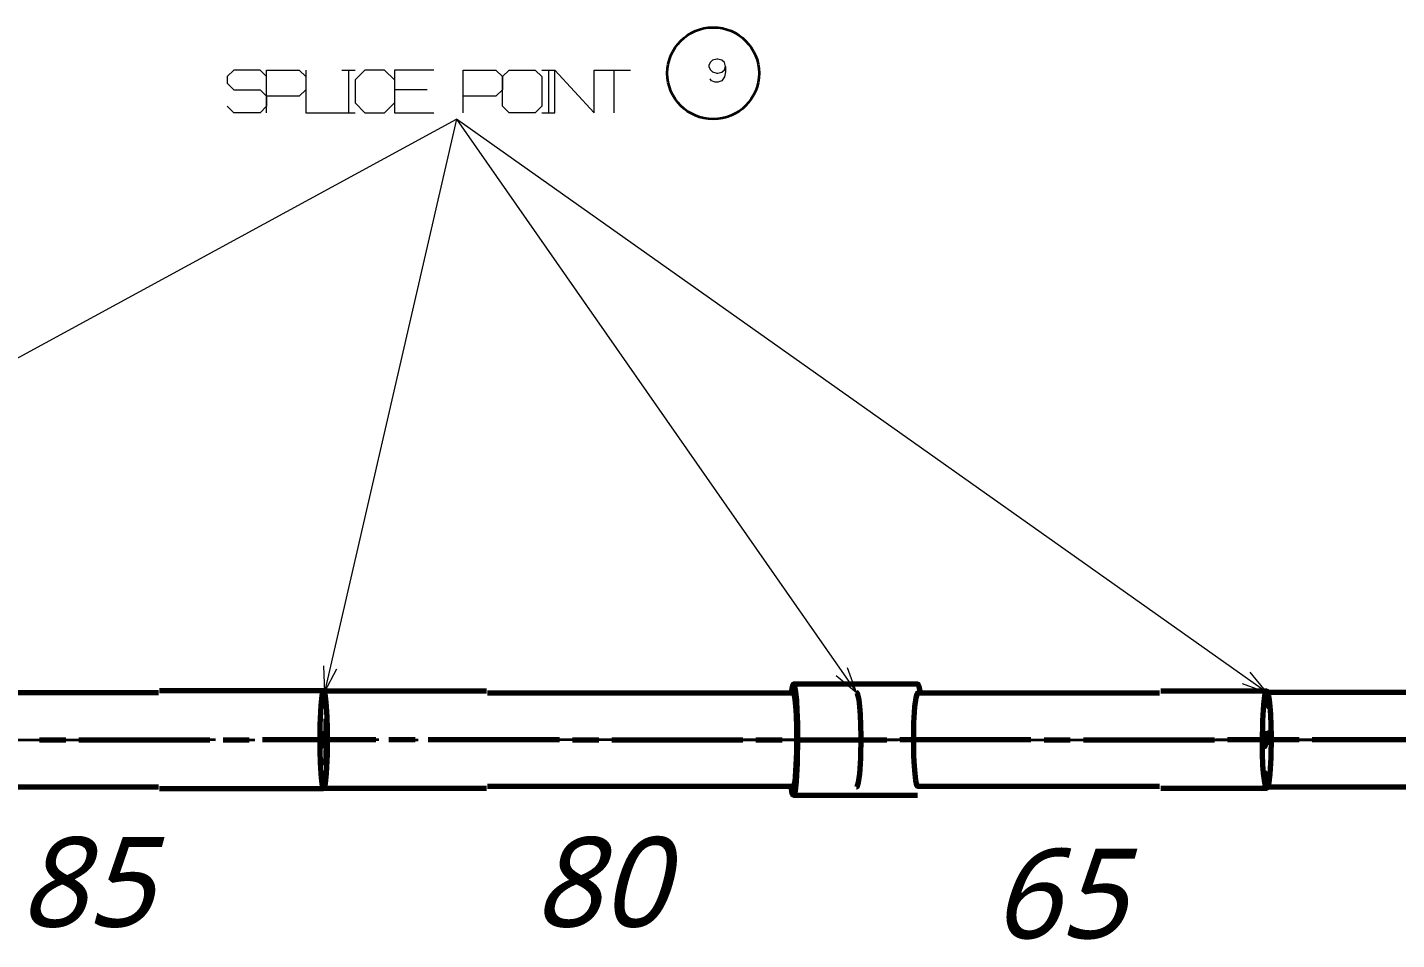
# Model space of a CAD drawing. Header units: millimetres. Extents: x 0 to 174, y 0 to 33.
# Drawn here: x 36.929 to 41.042, y 8.319 to 11.058 of the extents above; entities that cross this region are included whole.
import ezdxf

# ---------------------------------------------------------------- set-up
doc = ezdxf.new("R2010")
doc.units = ezdxf.units.MM
doc.layers.add('PDF_Geomertry', color=7, linetype='Continuous', true_color=0x405f80)
doc.layers.add('PDF_Text', color=7, linetype='Continuous')
doc.styles.add('PDF Lucida Handwriting Italic', font='')
doc.styles.get('PDF Lucida Handwriting Italic').set_extended_font_data('Lucida Handwriting', italic=True)

msp = doc.modelspace()

# ---------------------------------------------------------------- linework, layer by layer
at = {"layer": 'PDF_Geomertry', "color": 18, "lineweight": 13, "true_color": 0x260000}
msp.add_lwpolyline([(39.0263, 10.9404), (39.0229, 10.9526), (39.0151, 10.9593), (39.0029, 10.9626), (38.9996, 10.9626), (38.9874, 10.9593), (38.9796, 10.9526), (38.9763, 10.9438), (38.9763, 10.9404), (38.9796, 10.9315), (38.9874, 10.9249), (38.9996, 10.9204), (39.0029, 10.9204), (39.0151, 10.9238), (39.0229, 10.9304), (39.0263, 10.9404), (39.0263, 10.9249), (39.0229, 10.9093), (39.0151, 10.8971), (39.0029, 10.8938), (38.9951, 10.8938), (38.984, 10.8971), (38.9796, 10.9038)], dxfattribs=at)
at = {"layer": 'PDF_Geomertry', "color": 7, "lineweight": 13}
for points in [[(37.6478, 10.9101), (37.6281, 10.9299), (37.5493, 10.9299), (37.5296, 10.9101), (37.5296, 10.8904), (37.5493, 10.8707), (37.6281, 10.8707), (37.6478, 10.8511), (37.6478, 10.8215), (37.6281, 10.8018), (37.5493, 10.8018), (37.5296, 10.8215)], [(37.6478, 10.8018), (37.6478, 10.9299), (37.7461, 10.9299), (37.7658, 10.9101), (37.7658, 10.8707), (37.7461, 10.8511), (37.6478, 10.8511)], [(37.7658, 10.9299), (37.7658, 10.8018), (37.874, 10.8018), (37.9135, 10.8018)], [(37.874, 10.9299), (37.9135, 10.9299)], [(37.8938, 10.9299), (37.8938, 10.8018)], [(38.0315, 10.9003), (38.0021, 10.9299), (37.9431, 10.9299), (37.9135, 10.9003), (37.9135, 10.8314), (37.9431, 10.8018), (38.0021, 10.8018), (38.0315, 10.8314)], [(38.1497, 10.9299), (38.0315, 10.9299), (38.0315, 10.8018), (38.1497, 10.8018)], [(38.2383, 10.8018), (38.2383, 10.9299), (38.3367, 10.9299), (38.3564, 10.9101), (38.3564, 10.8707), (38.3367, 10.8511), (38.2383, 10.8511)], [(38.4744, 10.9299), (38.5139, 10.9299)], [(38.4744, 10.8018), (38.5139, 10.8018), (38.5139, 10.9299), (38.6319, 10.8018), (38.6319, 10.9299), (38.7403, 10.9299)], [(38.4942, 10.9299), (38.4942, 10.8018)], [(38.691, 10.9299), (38.691, 10.8018)], [(38.13, 10.8707), (38.0315, 10.8707)], [(35.0129, 9.0386), (38.2186, 10.7822), (39.4192, 9.0608)], [(40.6522, 9.061), (38.2186, 10.7822), (37.8217, 9.0619)], [(37.8189, 9.1407), (37.8217, 9.0619), (37.8586, 9.1315)], [(39.3589, 9.1115), (39.4192, 9.0608), (39.3924, 9.1349)], [(40.5783, 9.0883), (40.6522, 9.061), (40.6019, 9.1215)]]:
    msp.add_lwpolyline(points, dxfattribs=at)
msp.add_lwpolyline([(38.3761, 10.9299), (38.4549, 10.9299), (38.4744, 10.9101), (38.4744, 10.8215), (38.4549, 10.8018), (38.3761, 10.8018), (38.3564, 10.8215), (38.3564, 10.9101), (38.3761, 10.9299)], close=True, dxfattribs=at)
at = {"layer": 'PDF_Geomertry', "lineweight": 70}
for points in [[(37.3235, 9.0603), (36.3761, 9.0603), (36.3758, 9.0603), (36.3756, 9.0601), (36.3751, 9.0597), (36.374, 9.0575), (36.3717, 9.046), (36.3686, 9.0147), (36.3663, 8.9561), (36.3664, 8.8799), (36.3675, 8.8447), (36.3692, 8.8153), (36.3711, 8.7963), (36.3732, 8.7838), (36.3746, 8.7796), (36.3761, 8.7782), (37.3235, 8.7782)], [(37.8207, 8.7739), (37.8201, 8.7729), (37.8197, 8.7725), (37.8194, 8.7724), (37.8192, 8.7724), (37.819, 8.7724), (37.8187, 8.7725), (37.8185, 8.7726), (37.8179, 8.7733), (37.8172, 8.7747), (37.8157, 8.7807), (37.8135, 8.7957), (37.8115, 8.8174), (37.8099, 8.8493), (37.8089, 8.8861), (37.8092, 8.9636), (37.8115, 9.0215), (37.8147, 9.0521), (37.8171, 9.0635), (37.8182, 9.0656), (37.8187, 9.0661), (37.8189, 9.0661), (37.8192, 9.0663), (37.3265, 9.0663)], [(37.8207, 9.0646), (37.82, 9.0658), (37.8196, 9.0661), (37.8192, 9.0663)], [(38.3081, 9.0646), (37.8192, 9.0646), (37.8201, 9.064), (37.8213, 9.0621), (37.8229, 9.0558), (37.825, 9.0406), (37.8269, 9.0189), (37.8286, 8.9874), (37.8296, 8.9508), (37.8293, 8.8747), (37.8268, 8.8178), (37.8238, 8.7878), (37.8213, 8.7765), (37.8201, 8.7744), (37.8197, 8.774), (37.8194, 8.7739), (37.8192, 8.7739), (38.3081, 8.7739)], [(38.3111, 8.7797), (39.2303, 8.7797), (39.2306, 8.7799), (39.2308, 8.78), (39.2313, 8.7804), (39.2324, 8.7825), (39.2349, 8.794), (39.2378, 8.8246), (39.2401, 8.8821), (39.2401, 8.9571), (39.239, 8.9918), (39.2374, 9.0211), (39.2354, 9.0401), (39.2332, 9.0528), (39.2318, 9.0572), (39.2303, 9.0587), (38.3111, 9.0587)], [(39.6114, 9.0587), (39.6074, 9.0793), (39.6056, 9.084), (39.6043, 9.0857), (39.6031, 9.0862), (39.3926, 9.0862), (39.2303, 9.0862), (39.2314, 9.0856), (39.2325, 9.0835), (39.2347, 9.0751), (39.2368, 9.0615), (39.239, 9.0372), (39.2407, 9.0067), (39.2421, 8.9682), (39.2425, 8.9265), (39.2414, 8.8483), (39.2383, 8.7936), (39.2351, 8.7654), (39.2325, 8.7549), (39.2314, 8.7528), (39.2308, 8.7524), (39.2306, 8.7522), (39.2303, 8.7522), (39.23, 8.7522), (39.2299, 8.7524), (39.2293, 8.7528), (39.2278, 8.7557), (39.2256, 8.765), (39.2236, 8.7797)], [(39.2303, 9.0862), (39.23, 9.0862), (39.2299, 9.0861), (39.2293, 9.0857), (39.2282, 9.0838), (39.2256, 9.0732), (39.2236, 9.0587)], [(39.42, 8.7774), (39.4203, 8.7775), (39.4208, 8.7776), (39.4214, 8.7782), (39.4228, 8.7804), (39.4257, 8.791), (39.4292, 8.8167), (39.4322, 8.8639), (39.4332, 8.9288), (39.4326, 8.9626), (39.4313, 8.9939), (39.4294, 9.0189), (39.4271, 9.0389), (39.425, 9.0507), (39.4228, 9.0581), (39.4214, 9.0604), (39.42, 9.0611)], [(40.3297, 9.0587), (39.6031, 9.0587), (39.6028, 9.0587), (39.6021, 9.0585), (39.6015, 9.0579), (39.6003, 9.0557), (39.5975, 9.0449), (39.594, 9.0183), (39.5911, 8.97), (39.5903, 8.9043), (39.591, 8.8707), (39.5925, 8.8401), (39.5944, 8.8165), (39.5967, 8.7979), (39.5988, 8.7878), (39.601, 8.7817), (39.6031, 8.7797), (40.3297, 8.7797)], [(40.6546, 8.7774), (40.654, 8.776), (40.6528, 8.7743), (40.6522, 8.774), (40.6519, 8.7739), (40.6517, 8.7739), (40.6514, 8.7739), (40.6511, 8.774), (40.6504, 8.7746), (40.6489, 8.7772), (40.6465, 8.7851), (40.6444, 8.7975), (40.6422, 8.8183), (40.6403, 8.8442), (40.639, 8.8764), (40.6385, 8.9111), (40.6396, 8.9772), (40.6426, 9.025), (40.6461, 9.051), (40.649, 9.0615), (40.6503, 9.0638), (40.6508, 9.0643), (40.6514, 9.0646), (40.6518, 9.0646), (40.3335, 9.0646)], [(40.6547, 9.061), (40.6532, 9.0638), (40.6525, 9.0644), (40.6518, 9.0646)], [(41.3135, 9.0611), (40.6518, 9.0611), (40.6531, 9.0604), (40.6544, 9.0581), (40.6567, 9.0507), (40.6589, 9.0389), (40.6611, 9.0189), (40.6631, 8.9939), (40.6643, 8.9626), (40.665, 8.9288), (40.6639, 8.8639), (40.6608, 8.8167), (40.6574, 8.791), (40.6544, 8.7804), (40.6532, 8.7782), (40.6526, 8.7776), (40.6521, 8.7775), (40.6518, 8.7774), (41.3135, 8.7774)], [(37.8143, 9.0175), (37.815, 9.0231), (37.8172, 9.0357), (37.8183, 9.0379), (37.8187, 9.0385), (37.8189, 9.0386), (37.8192, 9.0386), (37.8189, 9.0386), (37.8187, 9.0385), (37.8183, 9.0379), (37.8172, 9.0357), (37.815, 9.0231), (37.8144, 9.0183)], [(37.8238, 9.0192), (37.8215, 9.0325), (37.8204, 9.036), (37.8192, 9.0371), (37.8204, 9.036), (37.8215, 9.0325), (37.8238, 9.0189)], [(37.8228, 9.0194), (37.8211, 9.0282), (37.8201, 9.0304), (37.8192, 9.0311), (37.8201, 9.0304), (37.8211, 9.0281), (37.8229, 9.0186)], [(40.6518, 9.0311), (40.6515, 9.0311), (40.6513, 9.031), (40.6507, 9.0306), (40.6496, 9.0286), (40.6472, 9.0194), (40.6468, 9.0175)], [(40.656, 9.0176), (40.6539, 9.0251), (40.6528, 9.0269), (40.6518, 9.0276)], [(37.8256, 8.8492), (37.8274, 8.9049), (37.8265, 8.9692), (37.8264, 8.9733)], [(37.8257, 8.8428), (37.8276, 8.8982), (37.8271, 8.9672), (37.8265, 8.9817)], [(37.8107, 8.9386), (37.8106, 8.9188), (37.8107, 8.899)], [(37.8107, 8.9385), (37.8106, 8.9189), (37.8107, 8.8992)], [(37.8111, 8.9315), (37.811, 8.9151), (37.8111, 8.8989)], [(37.8114, 8.899), (37.8119, 8.8989), (37.8132, 8.8992), (37.8142, 8.9001), (37.8149, 8.9015), (37.8151, 8.9036), (37.8151, 8.9335), (37.8147, 8.9363), (37.8126, 8.9381)], [(37.8262, 8.9339), (37.8256, 8.936), (37.8249, 8.9376), (37.8239, 8.9386), (37.8226, 8.9389), (37.8215, 8.9386), (37.8204, 8.9378), (37.8196, 8.9354), (37.8206, 8.9313), (37.8274, 8.9104)], [(37.8278, 8.9044), (37.8278, 8.92), (37.8278, 8.9356)], [(40.6411, 8.9386), (40.6411, 8.9353), (40.641, 8.9319)], [(40.6414, 8.9025), (40.6422, 8.9001), (40.6432, 8.8992), (40.6446, 8.8989), (40.6458, 8.8992), (40.6468, 8.9001), (40.6474, 8.9015), (40.6476, 8.9036), (40.6476, 8.9335), (40.6472, 8.9363), (40.6467, 8.9371), (40.645, 8.9382)], [(40.6417, 8.9386), (40.6415, 8.9204), (40.6417, 8.9022)], [(40.6417, 8.9385), (40.6415, 8.9204), (40.6417, 8.9024)], [(40.6604, 8.929), (40.6589, 8.9339), (40.6582, 8.936), (40.6574, 8.9376), (40.6565, 8.9386), (40.6551, 8.9389), (40.654, 8.9386), (40.6531, 8.9378), (40.6521, 8.9354), (40.6531, 8.9313), (40.6613, 8.9062)], [(40.6618, 8.929), (40.6618, 8.9313), (40.6618, 8.9333)], [(40.6624, 8.9039), (40.6624, 8.9224), (40.6622, 8.9408)], [(40.6624, 8.9078), (40.6624, 8.9186), (40.6624, 8.9293)], [(37.8144, 8.8199), (37.8167, 8.805), (37.8179, 8.8011), (37.8192, 8.7999), (37.8179, 8.8011), (37.8167, 8.805), (37.8144, 8.8201)], [(37.8231, 8.8208), (37.8229, 8.82), (37.8211, 8.8103), (37.8201, 8.8081), (37.8196, 8.8075), (37.8194, 8.8074), (37.8192, 8.8074), (37.8194, 8.8074), (37.8196, 8.8075), (37.8201, 8.8081), (37.8211, 8.8103), (37.8231, 8.8204), (37.8232, 8.8218)], [(37.824, 8.8211), (37.8235, 8.8168), (37.8211, 8.8043), (37.8201, 8.8021), (37.8196, 8.8017), (37.8194, 8.8015), (37.8192, 8.8014), (37.8194, 8.8015), (37.8196, 8.8017), (37.8201, 8.8021), (37.8211, 8.8043), (37.8235, 8.8167), (37.8239, 8.8208)], [(40.6468, 8.821), (40.6492, 8.8108), (40.6504, 8.8082), (40.6518, 8.8074)], [(40.6518, 8.8108), (40.6519, 8.8108), (40.6522, 8.811), (40.6528, 8.8114), (40.6539, 8.8133), (40.656, 8.8207), (40.656, 8.821)], [(37.3265, 8.7724), (37.8192, 8.7724)], [(40.3335, 8.7739), (40.6518, 8.7739)], [(39.2303, 8.7522), (39.3926, 8.7522), (39.6031, 8.7522)]]:
    msp.add_lwpolyline(points, dxfattribs=at)
for points in [[(37.8151, 9.0176), (37.8153, 9.0193), (37.8174, 9.0297), (37.8183, 9.0321), (37.8187, 9.0325), (37.8189, 9.0326), (37.8192, 9.0328), (37.8189, 9.0326), (37.8187, 9.0325), (37.8183, 9.0321), (37.8174, 9.0297), (37.8153, 9.0193)], [(40.6458, 9.0175), (40.6469, 9.0246), (40.6496, 9.0346), (40.6507, 9.0365), (40.6513, 9.0369), (40.6515, 9.0371), (40.6518, 9.0371), (40.6515, 9.0371), (40.6513, 9.0369), (40.6507, 9.0365), (40.6496, 9.0346), (40.6469, 9.0246)], [(40.6518, 9.0336), (40.6532, 9.0325), (40.6546, 9.0294), (40.6572, 9.0175), (40.6546, 9.0294), (40.6532, 9.0325)], [(37.8192, 8.8058), (37.8181, 8.8067), (37.8171, 8.8096), (37.8151, 8.821), (37.8171, 8.8096), (37.8181, 8.8067)], [(40.6518, 8.8014), (40.6501, 8.8026), (40.6486, 8.8064), (40.6458, 8.821), (40.6486, 8.8064), (40.6501, 8.8026)], [(40.6572, 8.821), (40.6565, 8.8174), (40.6539, 8.8074), (40.6528, 8.8056), (40.6522, 8.8051), (40.6519, 8.805), (40.6518, 8.805), (40.6519, 8.805), (40.6522, 8.8051), (40.6528, 8.8056), (40.6539, 8.8074), (40.6565, 8.8174)]]:
    msp.add_lwpolyline(points, close=True, dxfattribs=at)
at = {"layer": 'PDF_Geomertry', "color": 18, "lineweight": 35, "true_color": 0x260000}
for points in [[(36.8378, 8.9193), (37.2315, 8.9193)], [(37.494, 8.9193), (37.1775, 8.9193)], [(37.2708, 8.9193), (37.3496, 8.9193)], [(37.3889, 8.9193), (37.4746, 8.9193)], [(37.5335, 8.9193), (37.6122, 8.9193)], [(37.6515, 8.9193), (37.9681, 8.9193)], [(37.9849, 8.9193), (37.6701, 8.9193)], [(38.0243, 8.9193), (38.1031, 8.9193)], [(38.1424, 8.9193), (38.4572, 8.9193)], [(38.2204, 8.9193), (38.1599, 8.9193)], [(38.3385, 8.9193), (38.2599, 8.9193)], [(38.7717, 8.9193), (38.3779, 8.9193)], [(38.811, 8.9193), (38.8897, 8.9193)], [(38.929, 8.9193), (39.3228, 8.9193)], [(39.2328, 8.9193), (39.0781, 8.9193)], [(39.419, 8.9193), (39.2344, 8.9193)], [(39.3513, 8.9193), (39.2725, 8.9193), (39.2394, 8.9193)], [(39.2721, 8.9193), (39.3508, 8.9193)], [(39.3622, 8.9193), (39.4408, 8.9193)], [(39.3901, 8.9193), (39.5449, 8.9193)], [(39.7843, 8.9193), (39.3906, 8.9193)], [(39.4585, 8.9193), (39.5372, 8.9193)], [(39.4803, 8.9193), (39.5408, 8.9193)], [(39.5765, 8.9193), (39.7611, 8.9193)], [(39.8236, 8.9193), (39.9024, 8.9193)], [(39.9418, 8.9193), (40.3354, 8.9193)], [(40.4139, 8.9193), (40.1793, 8.9193)], [(40.3749, 8.9193), (40.4867, 8.9193)], [(40.4532, 8.9193), (40.5319, 8.9193)], [(40.9039, 8.9193), (40.4976, 8.9193)], [(40.5714, 8.9193), (40.806, 8.9193)], [(40.9432, 8.9193), (41.0219, 8.9193)]]:
    msp.add_lwpolyline(points, dxfattribs=at)
at = {"layer": 'PDF_Geomertry', "color": 3, "lineweight": 70}
for points in [[(36.966, 8.9193), (37.0447, 8.9193)], [(37.0842, 8.9193), (37.4778, 8.9193)], [(37.5172, 8.9193), (37.596, 8.9193)], [(37.976, 8.9193), (37.8192, 8.9193), (37.6353, 8.9193)], [(38.094, 8.9193), (38.0153, 8.9193)], [(38.5271, 8.9193), (38.1335, 8.9193)], [(38.5665, 8.9193), (38.6453, 8.9193)], [(38.6846, 8.9193), (39.0783, 8.9193)], [(39.1176, 8.9193), (39.1964, 8.9193)], [(39.2358, 8.9193), (39.3926, 8.9193), (39.4317, 8.9193), (39.5104, 8.9193)], [(39.9435, 8.9193), (39.5497, 8.9193)], [(39.9828, 8.9193), (40.0615, 8.9193)], [(40.1008, 8.9193), (40.4946, 8.9193)], [(40.7487, 8.9193), (40.67, 8.9193), (40.6518, 8.9193), (40.534, 8.9193)], [(41.1818, 8.9193), (40.7881, 8.9193)]]:
    msp.add_lwpolyline(points, dxfattribs=at)
at = {"layer": 'PDF_Geomertry', "color": 18, "lineweight": 35, "true_color": 0x260000}
msp.add_circle((38.9892, 10.9201), 0.1378, dxfattribs=at)

# ---------------------------------------------------------------- texts
at = {"layer": 'PDF_Text', "char_height": 0.26906, "attachment_point": 7, "style": 'PDF Lucida Handwriting Italic'}
for s, insert in [('85', (36.9058, 8.3539)), ('80', (38.4496, 8.3539)), ('65', (39.8276, 8.319))]:
    msp.add_mtext(s, dxfattribs=dict(at, insert=insert))

doc.saveas('drawing.dxf')
